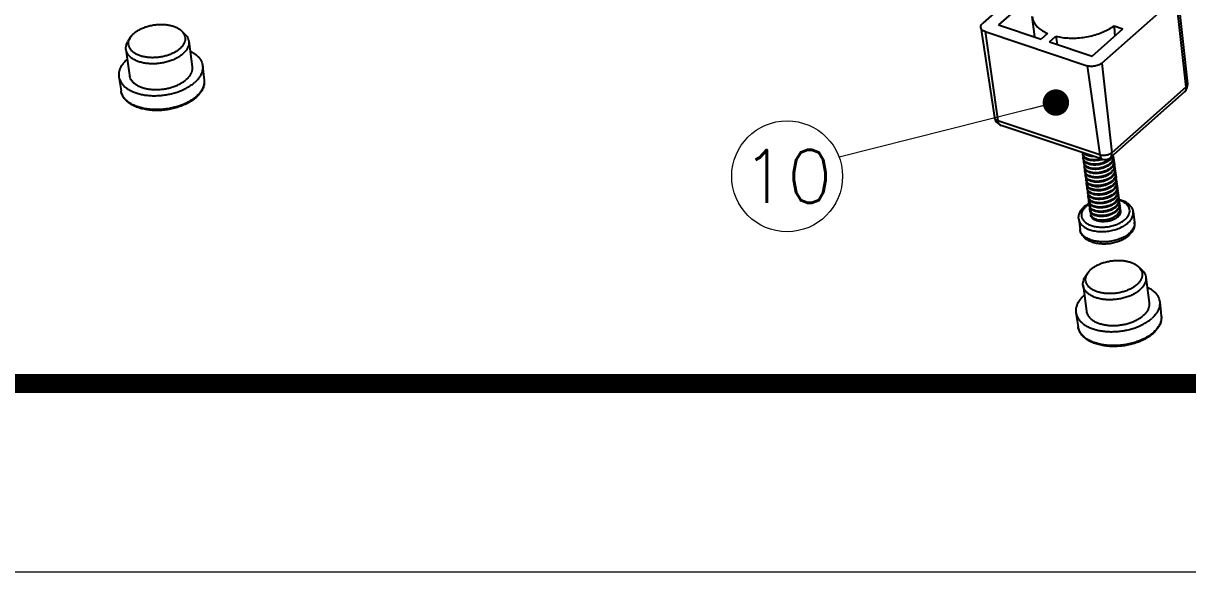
# Model space of a CAD drawing. Header units: millimetres. Extents: x 1518 to 2058, y 69 to 444.
# Drawn here: x 1738 to 1795.6, y 68.9 to 96 of the extents above; entities that cross this region are included whole.
import ezdxf
from ezdxf.enums import TextEntityAlignment as Align

# ---------------------------------------------------------------- set-up
doc = ezdxf.new("R2010")
doc.units = ezdxf.units.MM
doc.layers.add('02___PRT_ALL_AXES', color=7, linetype='Continuous')
doc.layers.add('from', color=7, linetype='Continuous', lineweight=13)
doc.styles.add('TXT', font='txt.shx', dxfattribs={"bigfont": 'gbcbig.shx'})
doc.styles.add('宋体', font='SimSun.ttf')
doc.dimstyles.new('YanXiu', dxfattribs={"dimscale": 1.5, "dimtxt": 2.5, "dimasz": 2.2, "dimexe": 0.65, "dimexo": 0.65, "dimgap": 0.5, "dimtad": 1, "dimdsep": 46, "dimtxsty": '宋体', "dimcen": 0, "dimclrd": 3, "dimclre": 3, "dimclrt": 3, "dimazin": 2, "dimtfac": 1, "dimtofl": 0, "dimtmove": 0, "dimatfit": 3, "dimfxl": 0, "dimlwd": 5, "dimlwe": 5, "dimarcsym": 0})

# ---------------------------------------------------------------- blocks, each defined once
blk = doc.blocks.new('*u40')
at = {"color": 7, "linetype": 'Continuous'}
for p, q in [((-8.198, -23.907), (-12.403, -27.636)), ((-9.752, -26.169), (-11.504, -27.723)), ((-5.643, -29.897), (-1.438, -26.168)), ((-1.438, -26.168), (-0.859, -31.262)), ((-1.325, -25.933), (-0.767, -31.071)), ((-11.504, -27.723), (-9.089, -28.53)), ((-4.936, -27.78), (-4.44, -27.946)), ((-60.851, -28.444), (-60.987, -28.666)), ((-57.936, -28.065), (-57.748, -28.244)), ((-12.515, -27.879), (-11.739, -32.988)), ((-12.271, -28.108), (-6.477, -30.046)), ((-12.271, -28.108), (-11.539, -33.175)), ((-8.729, -28.211), (-9.089, -28.53)), ((-8.607, -28.692), (-8.246, -28.372)), ((-6.192, -29.499), (-4.44, -27.946)), ((-8.607, -28.692), (-6.192, -29.499)), ((-6.477, -30.046), (-5.745, -35.113)), ((-5.643, -29.897), (-5.065, -34.991)), ((-0.957, -31.552), (-5.138, -35.259)), ((-0.859, -31.262), (-5.065, -34.991)), ((-11.739, -32.988), (-11.739, -32.988)), ((-5.745, -35.113), (-11.539, -33.175)), ((-11.359, -33.432), (-11.36, -33.432)), ((-5.607, -35.356), (-11.359, -33.432)), ((-4.747, -38.542), (-4.734, -38.639)), ((-3.541, -41.47), (-3.353, -41.649)), ((-6.456, -41.849), (-6.592, -42.071))]:
    blk.add_line(p, q, dxfattribs=at)
for points in [[(-0.957, -31.552), (-0.933, -31.529), (-0.848, -31.422), (-0.792, -31.301), (-0.766, -31.173), (-0.767, -31.071)], [(-11.739, -32.988), (-11.72, -33.068), (-11.678, -33.168), (-11.616, -33.259), (-11.536, -33.336), (-11.441, -33.398), (-11.359, -33.432)], [(-5.607, -35.356), (-5.527, -35.375), (-5.417, -35.379), (-5.308, -35.357), (-5.208, -35.311), (-5.138, -35.259)]]:
    blk.add_lwpolyline(points, dxfattribs=at)
for centre, radius, start, end in [((-11.286, -33.212), 0.231, 246.56534, 251.53949), ((-6.416, -34.775), 0.349, 220.25471, 223.78405), ((-6.054, -34.018), 1.424, 286.51002, 288.48376), ((-6.044, -34.049), 1.392, 288.48873, 289.17445), ((-5.698, -34.78), 0.763, 312.3387, 314.24431), ((-5.658, -34.863), 0.715, 314.2329, 316.9234), ((-5.666, -35.024), 0.763, 312.3387, 314.24431), ((-5.626, -35.106), 0.715, 314.2329, 316.9234), ((-5.398, -35.038), 0.399, 339.03724, 343.35893), ((-5.312, -35.247), 0.338, 7.57381, 19.61352), ((-5.297, -35.244), 0.323, 358.94044, 7.49399), ((-5.266, -35.488), 0.323, 358.94044, 7.49399), ((-5.234, -35.731), 0.323, 358.94044, 7.49399), ((-6.075, -34.993), 0.883, 252.80212, 254.36052), ((-5.634, -35.267), 0.763, 312.35324, 314.24449), ((-5.595, -35.35), 0.715, 314.2329, 316.9234), ((-5.602, -35.511), 0.763, 312.3387, 314.24431), ((-5.563, -35.594), 0.715, 314.2329, 316.9234), ((-5.571, -35.754), 0.763, 312.3387, 314.24431), ((-5.531, -35.837), 0.715, 314.2329, 316.9234), ((-5.202, -35.975), 0.323, 358.94044, 7.49399), ((-5.17, -36.219), 0.323, 358.94044, 7.49399), ((-5.539, -35.998), 0.763, 312.3387, 314.24431), ((-5.499, -36.081), 0.715, 314.2329, 316.9234), ((-5.507, -36.242), 0.762, 312.32997, 314.2442), ((-5.468, -36.324), 0.716, 314.23224, 316.9423), ((-5.476, -36.485), 0.763, 312.3387, 314.24431), ((-5.436, -36.568), 0.715, 314.2329, 316.9234), ((-5.139, -36.462), 0.323, 358.93356, 7.49396), ((-5.107, -36.706), 0.323, 358.94044, 7.49399), ((-5.075, -36.949), 0.323, 358.94044, 7.49399), ((-5.444, -36.729), 0.763, 312.3387, 314.24431), ((-5.404, -36.811), 0.715, 314.2329, 316.9234), ((-5.412, -36.972), 0.763, 312.3387, 314.24431), ((-5.372, -37.055), 0.715, 314.2329, 316.9234), ((-5.044, -37.193), 0.323, 358.94044, 7.49399), ((-5.012, -37.437), 0.323, 358.96454, 7.49408), ((-4.98, -37.68), 0.323, 358.94044, 7.49399), ((-5.115, -39.409), 1.832, 74.92261, 75.59866), ((-5.711, -39.09), 1.39, 127.92068, 131.53793), ((-5.817, -38.846), 1.08, 131.51883, 135.56566), ((-5.535, -39.218), 1.548, 121.00022, 123.19834), ((-5.379, -37.217), 0.761, 312.27623, 314.24348), ((-5.342, -37.298), 0.716, 314.23212, 316.94338), ((-5.349, -37.46), 0.763, 312.3387, 314.24431), ((-5.309, -37.542), 0.715, 314.2329, 316.9234), ((-5.317, -37.703), 0.763, 312.3387, 314.24431), ((-5.277, -37.786), 0.715, 314.2329, 316.9234), ((-4.948, -37.924), 0.323, 358.94044, 7.49399), ((-4.917, -38.167), 0.323, 358.94044, 7.49399), ((-4.915, -38.419), 0.354, 19.45763, 24.61791), ((-4.906, -38.415), 0.344, 14.43881, 19.46045), ((-5.285, -37.946), 0.763, 312.35542, 314.24452), ((-5.246, -38.029), 0.716, 314.2323, 316.94367), ((-4.287, -39.005), 0.511, 357.12926, 7.53353), ((-4.946, -38.763), 1.256, 311.49409, 317.64135)]:
    blk.add_arc(centre, radius, start, end, dxfattribs=at)
for major_axis, ratio, start_param, end_param in [((-31.146, 252.615), 0.008124, -1.688195, -1.686016), ((-34.88, 251.946), 0.006896, -4.596452, -4.594609)]:
    blk.add_ellipse((-10.556, 1.011), major_axis=major_axis, ratio=ratio, start_param=start_param, end_param=end_param, dxfattribs=at)
for points, start_tangent, end_tangent in [([(-60.647, -28.206), (-60.491, -28.086), (-60.31, -27.978), (-60.107, -27.885), (-59.888, -27.809), (-59.655, -27.752), (-59.416, -27.715), (-59.176, -27.698), (-58.939, -27.702), (-58.711, -27.727), (-58.497, -27.773), (-58.302, -27.838), (-58.131, -27.921), (-57.986, -28.021), (-57.936, -28.065)], (0.748212, 0.663459), (0.723615, -0.690204)), ([(-12.515, -27.879), (-12.517, -27.865), (-12.508, -27.787), (-12.469, -27.709), (-12.403, -27.636)], (-0.151887, 0.988398), (0.748212, 0.663459)), ([(-9.598, -27.251), (-9.596, -27.263), (-9.533, -27.487), (-9.412, -27.699), (-9.235, -27.893), (-9.005, -28.065), (-8.729, -28.211)], (0.128954, -0.991651), (0.914525, -0.40453)), ([(-8.246, -28.372), (-7.883, -28.44), (-7.498, -28.474), (-7.1, -28.473), (-6.698, -28.436), (-6.302, -28.365), (-5.919, -28.261), (-5.558, -28.127), (-5.228, -27.965), (-4.936, -27.78)], (0.971757, -0.235982), (0.810107, 0.586282)), ([(-58.04, -29.078), (-58.195, -29.199), (-58.376, -29.306), (-58.579, -29.399), (-58.799, -29.475), (-59.031, -29.533), (-59.27, -29.57), (-59.511, -29.587), (-59.748, -29.583), (-59.976, -29.557), (-60.189, -29.512), (-60.384, -29.446), (-60.556, -29.363), (-60.7, -29.264), (-60.815, -29.151), (-60.896, -29.026), (-60.943, -28.893), (-60.954, -28.755), (-60.928, -28.614), (-60.868, -28.473), (-60.851, -28.444)], (-0.748212, -0.663459), (0.522449, 0.852671)), ([(-60.851, -28.444), (-60.774, -28.336), (-60.647, -28.206)], (0.522449, 0.852671), (0.748212, 0.663459)), ([(-57.936, -28.065), (-57.872, -28.134), (-57.791, -28.258), (-57.744, -28.391), (-57.733, -28.53), (-57.758, -28.671), (-57.819, -28.812), (-57.913, -28.949), (-58.04, -29.078)], (0.723615, -0.690204), (-0.748212, -0.663459)), ([(-57.748, -28.244), (-57.677, -28.321), (-57.586, -28.459), (-57.535, -28.607), (-57.527, -28.654)], (0.723586, -0.690234), (0.128685, -0.991686)), ([(-12.271, -28.108), (-12.37, -28.064), (-12.446, -28.007), (-12.496, -27.939), (-12.515, -27.879)], (-0.948352, 0.31722), (-0.151887, 0.988398)), ([(-61.097, -29.118), (-61.101, -29.011), (-61.073, -28.854), (-61.006, -28.698), (-60.987, -28.666)], (-0.128685, 0.991686), (0.522505, 0.852636)), ([(-57.863, -29.371), (-58.036, -29.504), (-58.237, -29.624), (-58.463, -29.727), (-58.707, -29.811), (-58.965, -29.875), (-59.23, -29.917), (-59.498, -29.936), (-59.761, -29.931), (-60.014, -29.903), (-60.252, -29.852), (-60.468, -29.779), (-60.659, -29.687), (-60.819, -29.577), (-60.946, -29.451), (-61.037, -29.313), (-61.089, -29.165), (-61.097, -29.118)], (-0.748212, -0.663459), (-0.128685, 0.991686)), ([(-57.527, -28.654), (-57.522, -28.761), (-57.55, -28.918), (-57.617, -29.074), (-57.722, -29.226), (-57.863, -29.371)], (0.128685, -0.991686), (-0.748212, -0.663459)), ([(-5.643, -29.897), (-5.733, -29.962), (-5.843, -30.016), (-5.967, -30.055), (-6.099, -30.079), (-6.232, -30.085), (-6.36, -30.074), (-6.477, -30.046)], (-0.748212, -0.663459), (-0.948352, 0.31722)), ([(-56.652, -30.859), (-56.653, -31.058), (-56.7, -31.261), (-56.794, -31.463), (-56.934, -31.66), (-57.116, -31.847)], (0.107969, -0.994154), (-0.748212, -0.663459)), ([(-56.652, -30.859), (-56.651, -30.868), (-56.655, -31.057), (-56.704, -31.246), (-56.795, -31.434), (-56.928, -31.617), (-57.099, -31.791)], (0.108155, -0.994134), (-0.748212, -0.663459)), ([(-0.767, -31.071), (-0.767, -31.075), (-0.774, -31.139), (-0.806, -31.202), (-0.859, -31.262)], (0.108248, -0.994124), (-0.748245, -0.663423)), ([(-57.116, -31.847), (-57.338, -32.019), (-57.593, -32.173), (-57.876, -32.305), (-58.182, -32.414), (-58.503, -32.498), (-58.834, -32.555), (-59.169, -32.585), (-59.5, -32.586), (-59.823, -32.559), (-60.13, -32.503), (-60.415, -32.421), (-60.673, -32.311), (-60.898, -32.178), (-61.084, -32.024), (-61.226, -31.852), (-61.325, -31.667), (-61.377, -31.474)], (-0.748212, -0.663459), (-0.15024, 0.988649)), ([(-57.099, -31.791), (-57.307, -31.953), (-57.546, -32.1), (-57.812, -32.23), (-58.101, -32.339), (-58.408, -32.426), (-58.725, -32.489), (-59.048, -32.528), (-59.37, -32.541), (-59.686, -32.527), (-59.989, -32.488), (-60.274, -32.425), (-60.536, -32.337), (-60.77, -32.227), (-60.97, -32.098), (-61.135, -31.95), (-61.26, -31.788), (-61.343, -31.614), (-61.377, -31.474)], (-0.748212, -0.663459), (-0.15061, 0.988593)), ([(-0.859, -31.262), (-0.857, -31.324), (-0.863, -31.382), (-0.878, -31.436), (-0.901, -31.485), (-0.933, -31.528), (-0.957, -31.552)], (0.112913, -0.993605), (-0.748163, -0.663515)), ([(-11.539, -33.175), (-11.62, -33.139), (-11.682, -33.092), (-11.723, -33.037), (-11.739, -32.988)], (-0.948359, 0.317199), (-0.152388, 0.988321)), ([(-11.378, -33.424), (-11.414, -33.405), (-11.451, -33.374), (-11.483, -33.335), (-11.508, -33.288), (-11.527, -33.235), (-11.539, -33.175)], (-0.91747, 0.397805), (-0.142883, 0.98974)), ([(-6.721, -35.058), (-6.722, -35.044), (-6.719, -34.985)], (-0.131568, 0.991307), (0.16727, 0.985911)), ([(-6.693, -35.142), (-6.721, -35.058)], (-0.466861, 0.884331), (-0.131568, 0.991307)), ([(-6.075, -35.201), (-6.238, -35.193), (-6.402, -35.161), (-6.542, -35.108), (-6.649, -35.035), (-6.668, -35.016)], (-0.999885, -0.015143), (-0.69163, 0.722252)), ([(-6.246, -35.144), (-6.38, -35.12), (-6.521, -35.072), (-6.606, -35.025)], (-0.993593, 0.113018), (-0.826941, 0.562289)), ([(-5.065, -34.991), (-5.138, -35.044), (-5.228, -35.088), (-5.329, -35.121), (-5.437, -35.14), (-5.546, -35.145), (-5.65, -35.136), (-5.745, -35.113)], (-0.748198, -0.663476), (-0.948336, 0.317267)), ([(-5.138, -35.259), (-5.12, -35.241), (-5.095, -35.204), (-5.077, -35.159), (-5.065, -35.109), (-5.061, -35.052), (-5.065, -34.991)], (0.747484, 0.66428), (-0.112851, 0.993612)), ([(-6.637, -35.26), (-6.687, -35.191), (-6.714, -35.106)], (-0.69163, 0.722252), (-0.131568, 0.991307)), ([(-5.664, -35.337), (-5.842, -35.377), (-6.031, -35.395), (-6.212, -35.388), (-6.377, -35.356), (-6.516, -35.303), (-6.624, -35.23), (-6.693, -35.142)], (-0.960484, -0.278335), (-0.466861, 0.884331)), ([(-6.689, -35.301), (-6.69, -35.288), (-6.681, -35.201)], (-0.131568, 0.991307), (0.266528, 0.963827)), ([(-6.662, -35.386), (-6.689, -35.301)], (-0.466861, 0.884331), (-0.131568, 0.991307)), ([(-6.605, -35.503), (-6.655, -35.435), (-6.683, -35.35)], (-0.69163, 0.722252), (-0.131568, 0.991307)), ([(-5.184, -35.344), (-5.293, -35.428), (-5.448, -35.513), (-5.624, -35.578), (-5.81, -35.621), (-5.999, -35.639), (-6.181, -35.631), (-6.345, -35.6), (-6.484, -35.546), (-6.592, -35.474), (-6.662, -35.386)], (-0.739092, -0.673605), (-0.466861, 0.884331)), ([(-6.657, -35.545), (-6.659, -35.532), (-6.65, -35.444)], (-0.131568, 0.991307), (0.266528, 0.963827)), ([(-6.63, -35.63), (-6.657, -35.545)], (-0.466861, 0.884331), (-0.131568, 0.991307)), ([(-6.651, -35.593), (-6.633, -35.658), (-6.574, -35.746)], (0.131035, -0.991378), (0.687403, -0.726276)), ([(-5.649, -35.384), (-5.836, -35.426), (-6.025, -35.444), (-6.206, -35.436), (-6.37, -35.405), (-6.51, -35.351), (-6.617, -35.279), (-6.637, -35.26)], (-0.958742, -0.284276), (-0.69163, 0.722252)), ([(-6.336, -35.837), (-6.453, -35.79), (-6.56, -35.717), (-6.63, -35.63)], (-0.955245, 0.295817), (-0.466861, 0.884331)), ([(-6.626, -35.788), (-6.628, -35.762), (-6.617, -35.686)], (-0.131523, 0.991313), (0.275138, 0.961405)), ([(-5.159, -35.375), (-5.286, -35.477), (-5.442, -35.562), (-5.617, -35.627), (-5.804, -35.669), (-5.993, -35.687), (-6.174, -35.68), (-6.339, -35.649), (-6.478, -35.595), (-6.586, -35.522), (-6.605, -35.503)], (-0.716284, -0.697809), (-0.69163, 0.722252)), ([(-5.127, -35.619), (-5.261, -35.724), (-5.425, -35.812), (-5.609, -35.878), (-5.805, -35.918), (-6.002, -35.931), (-6.187, -35.918), (-6.352, -35.878)], (-0.716284, -0.697809), (-0.946337, 0.32318)), ([(-5.152, -35.587), (-5.261, -35.671), (-5.416, -35.757), (-5.592, -35.822), (-5.779, -35.864), (-5.968, -35.882), (-6.149, -35.875), (-6.313, -35.844)], (-0.739092, -0.673605), (-0.962937, 0.269728)), ([(-5.745, -35.113), (-5.733, -35.172), (-5.717, -35.225), (-5.697, -35.27), (-5.673, -35.307), (-5.645, -35.335), (-5.615, -35.353), (-5.607, -35.356)], (0.14291, -0.989736), (0.948609, -0.316449)), ([(-5.119, -35.276), (-5.165, -35.326)], (-0.642316, -0.76644), (-0.716284, -0.697809)), ([(-5.091, -35.298), (-5.136, -35.351)], (-0.598283, -0.801285), (-0.682733, -0.730668)), ([(-4.975, -35.25), (-4.987, -35.338), (-5.041, -35.457), (-5.134, -35.57)], (-0.017357, -0.999849), (-0.716284, -0.697809)), ([(-5.061, -35.194), (-5.073, -35.213), (-5.119, -35.276)], (-0.49593, -0.868363), (-0.642316, -0.76644)), ([(-4.993, -35.424), (-5.035, -35.506), (-5.104, -35.595)], (-0.357331, -0.933978), (-0.682733, -0.730668)), ([(-4.943, -35.494), (-4.956, -35.581), (-5.009, -35.701), (-5.102, -35.814)], (-0.017357, -0.999849), (-0.716284, -0.697809)), ([(-5.025, -35.181), (-5.066, -35.262), (-5.091, -35.298)], (-0.357331, -0.933978), (-0.598283, -0.801285)), ([(-4.962, -35.668), (-5.003, -35.749), (-5.072, -35.838)], (-0.357331, -0.933978), (-0.682733, -0.730668)), ([(-4.972, -35.344), (-4.981, -35.386), (-4.993, -35.424)], (-0.146749, -0.989174), (-0.357331, -0.933978)), ([(-4.977, -35.343), (-4.975, -35.346), (-4.946, -35.446)], (0.431036, -0.902335), (0.130448, -0.991455)), ([(-4.971, -35.251), (-4.97, -35.266), (-4.972, -35.344)], (0.130448, -0.991455), (-0.146749, -0.989174)), ([(-4.941, -35.588), (-4.949, -35.63), (-4.962, -35.668)], (-0.146749, -0.989174), (-0.357331, -0.933978)), ([(-4.945, -35.587), (-4.943, -35.59), (-4.914, -35.689)], (0.431036, -0.902335), (0.130448, -0.991455)), ([(-4.94, -35.494), (-4.938, -35.51), (-4.941, -35.588)], (0.130448, -0.991455), (-0.146749, -0.989174)), ([(-6.606, -35.857), (-6.626, -35.788)], (-0.405492, 0.914099), (-0.131523, 0.991313)), ([(-6.542, -35.991), (-6.592, -35.922), (-6.619, -35.837)], (-0.69163, 0.722252), (-0.131568, 0.991307)), ([(-6.327, -36.073), (-6.452, -36.016), (-6.547, -35.943), (-6.606, -35.857)], (-0.946337, 0.32318), (-0.405492, 0.914099)), ([(-6.594, -36.032), (-6.595, -36.019), (-6.586, -35.932)], (-0.131568, 0.991307), (0.266528, 0.963827)), ([(-6.567, -36.117), (-6.594, -36.032)], (-0.466861, 0.884331), (-0.131568, 0.991307)), ([(-6.51, -36.234), (-6.56, -36.165), (-6.588, -36.081)], (-0.69163, 0.722252), (-0.131568, 0.991307)), ([(-6.574, -35.746), (-6.478, -35.821), (-6.352, -35.878)], (0.687403, -0.726276), (0.946337, -0.32318)), ([(-5.089, -36.075), (-5.198, -36.159), (-5.353, -36.244), (-5.528, -36.309), (-5.715, -36.352), (-5.904, -36.369), (-6.085, -36.362), (-6.25, -36.331), (-6.389, -36.277), (-6.497, -36.204), (-6.567, -36.117)], (-0.739092, -0.673605), (-0.466861, 0.884331)), ([(-6.562, -36.276), (-6.564, -36.262), (-6.554, -36.175)], (-0.131568, 0.991307), (0.266528, 0.963827)), ([(-6.535, -36.36), (-6.562, -36.276)], (-0.466861, 0.884331), (-0.131568, 0.991307)), ([(-6.478, -36.478), (-6.528, -36.409), (-6.556, -36.324)], (-0.69163, 0.722252), (-0.131568, 0.991307)), ([(-6.343, -36.114), (-6.415, -36.082), (-6.522, -36.01), (-6.542, -35.991)], (-0.936312, 0.35117), (-0.69163, 0.722252)), ([(-5.057, -36.318), (-5.166, -36.402), (-5.321, -36.488), (-5.497, -36.553), (-5.684, -36.595), (-5.872, -36.613), (-6.054, -36.606), (-6.218, -36.574), (-6.358, -36.521), (-6.465, -36.448), (-6.535, -36.36)], (-0.739092, -0.673605), (-0.466861, 0.884331)), ([(-5.064, -36.106), (-5.191, -36.207), (-5.347, -36.293), (-5.522, -36.358), (-5.709, -36.4), (-5.898, -36.418), (-6.079, -36.411), (-6.244, -36.379), (-6.383, -36.326), (-6.49, -36.253), (-6.51, -36.234)], (-0.716284, -0.697809), (-0.69163, 0.722252)), ([(-5.032, -36.349), (-5.159, -36.451), (-5.315, -36.536), (-5.49, -36.601), (-5.677, -36.644), (-5.866, -36.662), (-6.047, -36.654), (-6.212, -36.623), (-6.351, -36.569), (-6.459, -36.497), (-6.478, -36.478)], (-0.716284, -0.697809), (-0.69163, 0.722252)), ([(-5.096, -35.862), (-5.223, -35.964), (-5.378, -36.049), (-5.554, -36.114), (-5.741, -36.157), (-5.929, -36.174), (-6.111, -36.167), (-6.275, -36.136), (-6.343, -36.114)], (-0.716284, -0.697809), (-0.936312, 0.35117)), ([(-5.12, -35.831), (-5.236, -35.919), (-5.399, -36.007), (-5.584, -36.072), (-5.78, -36.113), (-5.976, -36.126), (-6.162, -36.113), (-6.327, -36.073)], (-0.738923, -0.67379), (-0.946337, 0.32318)), ([(-4.911, -35.737), (-4.924, -35.825), (-4.978, -35.944), (-5.07, -36.057)], (-0.017357, -0.999849), (-0.716284, -0.697809)), ([(-4.93, -35.911), (-4.971, -35.993), (-5.04, -36.082)], (-0.357331, -0.933978), (-0.682733, -0.730668)), ([(-4.88, -35.981), (-4.892, -36.068), (-4.946, -36.188), (-5.039, -36.301)], (-0.017357, -0.999849), (-0.716284, -0.697809)), ([(-4.898, -36.155), (-4.94, -36.236), (-5.009, -36.326)], (-0.357331, -0.933978), (-0.682733, -0.730668)), ([(-4.848, -36.225), (-4.861, -36.312), (-4.914, -36.431), (-5.007, -36.544)], (-0.017357, -0.999849), (-0.716284, -0.697809)), ([(-4.867, -36.399), (-4.908, -36.48), (-4.977, -36.569)], (-0.357331, -0.933978), (-0.682733, -0.730668)), ([(-4.909, -35.831), (-4.918, -35.874), (-4.93, -35.911)], (-0.146749, -0.989174), (-0.357331, -0.933978)), ([(-4.913, -35.83), (-4.912, -35.833), (-4.882, -35.933)], (0.431036, -0.902335), (0.130448, -0.991455)), ([(-4.908, -35.738), (-4.906, -35.753), (-4.909, -35.831)], (0.130448, -0.991455), (-0.146749, -0.989174)), ([(-4.877, -36.075), (-4.886, -36.117), (-4.898, -36.155)], (-0.146749, -0.989174), (-0.357331, -0.933978)), ([(-4.881, -36.074), (-4.88, -36.077), (-4.851, -36.177)], (0.431036, -0.902335), (0.130448, -0.991455)), ([(-4.876, -35.982), (-4.874, -35.997), (-4.877, -36.075)], (0.130448, -0.991455), (-0.146749, -0.989174)), ([(-4.845, -36.318), (-4.854, -36.361), (-4.867, -36.399)], (-0.146749, -0.989174), (-0.357331, -0.933978)), ([(-4.85, -36.317), (-4.848, -36.32), (-4.819, -36.42)], (0.431036, -0.902335), (0.130448, -0.991455)), ([(-4.844, -36.225), (-4.843, -36.241), (-4.845, -36.318)], (0.130448, -0.991455), (-0.146749, -0.989174)), ([(-6.53, -36.519), (-6.532, -36.506), (-6.523, -36.419)], (-0.131568, 0.991307), (0.266528, 0.963827)), ([(-6.503, -36.604), (-6.53, -36.519)], (-0.466861, 0.884331), (-0.131568, 0.991307)), ([(-6.524, -36.568), (-6.493, -36.66), (-6.448, -36.72)], (0.130428, -0.991458), (0.687903, -0.725803)), ([(-5.025, -36.562), (-5.134, -36.646), (-5.289, -36.731), (-5.465, -36.796), (-5.652, -36.839), (-5.841, -36.857), (-6.022, -36.849), (-6.186, -36.818), (-6.326, -36.764), (-6.433, -36.692), (-6.503, -36.604)], (-0.739092, -0.673605), (-0.466861, 0.884331)), ([(-6.499, -36.763), (-6.5, -36.754), (-6.491, -36.664)], (-0.131051, 0.991376), (0.260769, 0.965401)), ([(-6.468, -36.853), (-6.499, -36.763)], (-0.486456, 0.873705), (-0.131051, 0.991376)), ([(-6.415, -36.965), (-6.465, -36.896), (-6.492, -36.811)], (-0.69163, 0.722252), (-0.131568, 0.991307)), ([(-6.467, -37.006), (-6.468, -36.993), (-6.459, -36.906)], (-0.131568, 0.991307), (0.266528, 0.963827)), ([(-5.785, -37.099), (-5.97, -37.095), (-6.139, -37.066), (-6.283, -37.013), (-6.395, -36.941), (-6.468, -36.853)], (-0.99896, -0.045588), (-0.486456, 0.873705)), ([(-6.44, -37.091), (-6.467, -37.006)], (-0.466861, 0.884331), (-0.131568, 0.991307)), ([(-6.383, -37.209), (-6.433, -37.14), (-6.461, -37.055)], (-0.69163, 0.722252), (-0.131568, 0.991307)), ([(-6.448, -36.72), (-6.419, -36.747), (-6.306, -36.82), (-6.162, -36.871), (-5.994, -36.9), (-5.81, -36.904)], (0.687903, -0.725803), (0.99896, 0.045588)), ([(-4.962, -37.049), (-5.071, -37.133), (-5.226, -37.218), (-5.402, -37.284), (-5.588, -37.326), (-5.777, -37.344), (-5.958, -37.337), (-6.123, -37.305), (-6.262, -37.251), (-6.37, -37.179), (-6.44, -37.091)], (-0.739092, -0.673605), (-0.466861, 0.884331)), ([(-4.969, -36.837), (-5.096, -36.938), (-5.251, -37.023), (-5.427, -37.089), (-5.614, -37.131), (-5.803, -37.149), (-5.984, -37.142), (-6.148, -37.11), (-6.288, -37.057), (-6.395, -36.984), (-6.415, -36.965)], (-0.716284, -0.697809), (-0.69163, 0.722252)), ([(-5.001, -36.593), (-5.124, -36.692), (-5.274, -36.776), (-5.444, -36.841), (-5.626, -36.884), (-5.81, -36.904)], (-0.716284, -0.697809), (-0.99896, -0.045588)), ([(-4.994, -36.805), (-5.099, -36.887), (-5.249, -36.971), (-5.419, -37.036), (-5.6, -37.079), (-5.785, -37.099)], (-0.739193, -0.673493), (-0.99896, -0.045588)), ([(-4.816, -36.468), (-4.829, -36.556), (-4.882, -36.675), (-4.975, -36.788)], (-0.017475, -0.999847), (-0.716284, -0.697809)), ([(-4.945, -36.812), (-4.871, -36.715), (-4.836, -36.644)], (0.682483, 0.730901), (0.361978, 0.932187)), ([(-4.785, -36.712), (-4.797, -36.799), (-4.851, -36.919), (-4.943, -37.032)], (-0.017357, -0.999849), (-0.716284, -0.697809)), ([(-4.803, -36.886), (-4.844, -36.967), (-4.914, -37.056)], (-0.357331, -0.933978), (-0.682733, -0.730668)), ([(-4.753, -36.955), (-4.765, -37.043), (-4.819, -37.162), (-4.912, -37.275)], (-0.017357, -0.999849), (-0.716284, -0.697809)), ([(-4.836, -36.644), (-4.818, -36.586), (-4.814, -36.564)], (0.361978, 0.932187), (0.150526, 0.988606)), ([(-4.817, -36.563), (-4.787, -36.664)], (0.424729, -0.905321), (0.130448, -0.991455)), ([(-4.814, -36.564), (-4.813, -36.469)], (0.150526, 0.988606), (-0.127816, 0.991798)), ([(-4.782, -36.806), (-4.791, -36.848), (-4.803, -36.886)], (-0.146749, -0.989174), (-0.357331, -0.933978)), ([(-4.786, -36.805), (-4.785, -36.807), (-4.756, -36.907)], (0.431036, -0.902335), (0.130448, -0.991455)), ([(-4.781, -36.712), (-4.779, -36.728), (-4.782, -36.806)], (0.130448, -0.991455), (-0.146749, -0.989174)), ([(-4.75, -37.049), (-4.759, -37.092), (-4.771, -37.129)], (-0.146749, -0.989174), (-0.357331, -0.933978)), ([(-4.754, -37.048), (-4.753, -37.051), (-4.724, -37.151)], (0.431036, -0.902335), (0.130448, -0.991455)), ([(-4.749, -36.956), (-4.748, -36.971), (-4.75, -37.049)], (0.130448, -0.991455), (-0.146749, -0.989174)), ([(-6.435, -37.25), (-6.437, -37.237), (-6.428, -37.15)], (-0.131568, 0.991307), (0.266528, 0.963827)), ([(-6.408, -37.335), (-6.435, -37.25)], (-0.466861, 0.884331), (-0.131568, 0.991307)), ([(-6.351, -37.452), (-6.402, -37.383), (-6.429, -37.299)], (-0.69163, 0.722252), (-0.131568, 0.991307)), ([(-4.93, -37.293), (-5.039, -37.377), (-5.194, -37.462), (-5.37, -37.527), (-5.557, -37.569), (-5.746, -37.587), (-5.927, -37.58), (-6.091, -37.549), (-6.231, -37.495), (-6.338, -37.422), (-6.408, -37.335)], (-0.739092, -0.673605), (-0.466861, 0.884331)), ([(-6.404, -37.494), (-6.405, -37.48), (-6.396, -37.393)], (-0.131568, 0.991307), (0.266528, 0.963827)), ([(-6.376, -37.578), (-6.404, -37.494)], (-0.466861, 0.884331), (-0.131568, 0.991307)), ([(-6.323, -37.692), (-6.359, -37.646), (-6.397, -37.545), (-6.397, -37.542)], (-0.68057, 0.732683), (-0.128412, 0.991721)), ([(-4.937, -37.08), (-5.064, -37.182), (-5.22, -37.267), (-5.395, -37.332), (-5.582, -37.375), (-5.771, -37.392), (-5.952, -37.385), (-6.117, -37.354), (-6.256, -37.3), (-6.363, -37.227), (-6.383, -37.209)], (-0.716284, -0.697809), (-0.69163, 0.722252)), ([(-5.247, -37.74), (-5.338, -37.771), (-5.525, -37.813), (-5.714, -37.831), (-5.895, -37.824), (-6.06, -37.792), (-6.199, -37.739), (-6.306, -37.666), (-6.376, -37.578)], (-0.93707, -0.349141), (-0.466861, 0.884331)), ([(-6.372, -37.737), (-6.363, -37.634)], (-0.128412, 0.991721), (0.273575, 0.961851)), ([(-4.905, -37.324), (-5.033, -37.425), (-5.188, -37.511), (-5.363, -37.576), (-5.55, -37.618), (-5.739, -37.636), (-5.92, -37.629), (-6.085, -37.597), (-6.224, -37.544), (-6.332, -37.471), (-6.351, -37.452)], (-0.716284, -0.697809), (-0.69163, 0.722252)), ([(-5.231, -37.785), (-5.422, -37.843), (-5.62, -37.874), (-5.816, -37.878), (-5.996, -37.855), (-6.153, -37.806), (-6.276, -37.735), (-6.323, -37.692)], (-0.934204, -0.356739), (-0.68057, 0.732683)), ([(-4.898, -37.536), (-5.007, -37.62), (-5.163, -37.705), (-5.247, -37.74)], (-0.739092, -0.673605), (-0.93707, -0.349141)), ([(-4.874, -37.567), (-4.975, -37.651), (-5.095, -37.724), (-5.231, -37.785)], (-0.716284, -0.697809), (-0.934204, -0.356739)), ([(-4.771, -37.129), (-4.813, -37.211), (-4.882, -37.3)], (-0.357331, -0.933978), (-0.682733, -0.730668)), ([(-4.721, -37.199), (-4.734, -37.286), (-4.787, -37.406), (-4.88, -37.519)], (-0.017357, -0.999849), (-0.716284, -0.697809)), ([(-4.74, -37.373), (-4.781, -37.454), (-4.85, -37.543)], (-0.357331, -0.933978), (-0.682733, -0.730668)), ([(-4.689, -37.442), (-4.702, -37.53), (-4.756, -37.649), (-4.848, -37.762)], (-0.016946, -0.999856), (-0.716284, -0.697809)), ([(-4.818, -37.787), (-4.743, -37.689), (-4.709, -37.619)], (0.682468, 0.730915), (0.362683, 0.931913)), ([(-4.658, -37.686), (-4.67, -37.774), (-4.724, -37.893), (-4.817, -38.006)], (-0.017357, -0.999849), (-0.716284, -0.697809)), ([(-4.719, -37.293), (-4.727, -37.335), (-4.74, -37.373)], (-0.146749, -0.989174), (-0.357331, -0.933978)), ([(-4.723, -37.292), (-4.721, -37.295), (-4.692, -37.395)], (0.431036, -0.902335), (0.130448, -0.991455)), ([(-4.717, -37.2), (-4.716, -37.215), (-4.719, -37.293)], (0.130448, -0.991455), (-0.146749, -0.989174)), ([(-4.709, -37.619), (-4.69, -37.557), (-4.687, -37.539)], (0.362683, 0.931913), (0.151939, 0.98839)), ([(-4.69, -37.538), (-4.66, -37.638)], (0.422695, -0.906272), (0.130448, -0.991455)), ([(-4.687, -37.539), (-4.686, -37.443)], (0.151939, 0.98839), (-0.127767, 0.991804)), ([(-4.654, -37.687), (-4.652, -37.702), (-4.655, -37.78)], (0.130448, -0.991455), (-0.146749, -0.989174)), ([(-4.312, -38.781), (-4.169, -38.625), (-4.08, -38.459), (-4.05, -38.29), (-4.08, -38.127), (-4.168, -37.976), (-4.312, -37.844), (-4.504, -37.737), (-4.653, -37.683)], (0.748212, 0.663459), (-0.956198, 0.29272)), ([(-4.638, -37.64), (-4.408, -37.721), (-4.188, -37.844), (-4.02, -37.997), (-3.909, -38.169), (-3.856, -38.354)], (0.96557, -0.260144), (0.129134, -0.991627)), ([(-6.95, -38.757), (-6.948, -38.58), (-6.896, -38.398), (-6.791, -38.218), (-6.633, -38.049)], (-0.129134, 0.991627), (0.748212, 0.663459)), ([(-6.588, -38.09), (-6.675, -38.193), (-6.764, -38.359), (-6.794, -38.528), (-6.765, -38.691), (-6.676, -38.842), (-6.532, -38.974), (-6.34, -39.081), (-6.108, -39.159), (-5.845, -39.204), (-5.564, -39.214), (-5.277, -39.189), (-4.996, -39.129), (-4.734, -39.039), (-4.502, -38.92), (-4.312, -38.781)], (-0.69951, -0.714623), (0.748212, 0.663459)), ([(-6.566, -37.993), (-6.415, -37.889), (-6.346, -37.849)], (0.788582, 0.614929), (0.876075, 0.482176)), ([(-6.382, -37.923), (-6.533, -38.038)], (-0.836558, -0.547878), (-0.748212, -0.663459)), ([(-6.333, -37.841), (-6.372, -37.74), (-6.372, -37.737)], (-0.534285, 0.845304), (-0.128412, 0.991721)), ([(-6.288, -37.939), (-6.338, -37.871), (-6.366, -37.786)], (-0.69163, 0.722252), (-0.131568, 0.991307)), ([(-6.34, -37.981), (-6.342, -37.968), (-6.332, -37.88)], (-0.131568, 0.991307), (0.266528, 0.963827)), ([(-6.313, -38.065), (-6.34, -37.981)], (-0.466861, 0.884331), (-0.131568, 0.991307)), ([(-6.256, -38.183), (-6.306, -38.114), (-6.334, -38.029)], (-0.69163, 0.722252), (-0.131568, 0.991307)), ([(-5.205, -37.98), (-5.396, -38.038), (-5.595, -38.069), (-5.79, -38.073), (-5.971, -38.05), (-6.127, -38.001), (-6.25, -37.93), (-6.333, -37.841)], (-0.934204, -0.356739), (-0.534285, 0.845304)), ([(-4.835, -38.023), (-4.944, -38.107), (-5.099, -38.193), (-5.275, -38.258), (-5.462, -38.3), (-5.65, -38.318), (-5.832, -38.311), (-5.996, -38.279), (-6.136, -38.226), (-6.243, -38.153), (-6.313, -38.065)], (-0.739092, -0.673605), (-0.466861, 0.884331)), ([(-6.308, -38.224), (-6.31, -38.211), (-6.301, -38.124)], (-0.131568, 0.991307), (0.266528, 0.963827)), ([(-6.281, -38.309), (-6.308, -38.224)], (-0.466861, 0.884331), (-0.131568, 0.991307)), ([(-6.224, -38.427), (-6.275, -38.358), (-6.302, -38.273)], (-0.69163, 0.722252), (-0.131568, 0.991307)), ([(-5.188, -38.025), (-5.3, -38.063), (-5.487, -38.105), (-5.676, -38.123), (-5.857, -38.116), (-6.021, -38.085), (-6.161, -38.031), (-6.268, -37.958), (-6.288, -37.939)], (-0.931203, -0.3645), (-0.69163, 0.722252)), ([(-4.803, -38.267), (-4.912, -38.351), (-5.067, -38.436), (-5.243, -38.501), (-5.43, -38.544), (-5.619, -38.562), (-5.8, -38.554), (-5.964, -38.523), (-6.104, -38.469), (-6.211, -38.397), (-6.281, -38.309)], (-0.739092, -0.673605), (-0.466861, 0.884331)), ([(-6.269, -38.369), (-6.276, -38.398), (-6.277, -38.468)], (-0.26475, -0.964317), (0.126531, -0.991963)), ([(-4.81, -38.055), (-4.937, -38.156), (-5.093, -38.241), (-5.268, -38.307), (-5.455, -38.349), (-5.644, -38.367), (-5.825, -38.36), (-5.99, -38.328), (-6.129, -38.275), (-6.237, -38.202), (-6.256, -38.183)], (-0.716284, -0.697809), (-0.69163, 0.722252)), ([(-4.778, -38.298), (-4.906, -38.4), (-5.061, -38.485), (-5.237, -38.55), (-5.423, -38.593), (-5.612, -38.61), (-5.794, -38.603), (-5.958, -38.572), (-6.097, -38.518), (-6.205, -38.445), (-6.224, -38.427)], (-0.716284, -0.697809), (-0.69163, 0.722252)), ([(-4.867, -37.78), (-4.949, -37.846), (-5.069, -37.919), (-5.205, -37.98)], (-0.739816, -0.672809), (-0.934204, -0.356739)), ([(-4.842, -37.811), (-4.969, -37.912), (-5.124, -37.998), (-5.188, -38.025)], (-0.716284, -0.697809), (-0.931203, -0.3645)), ([(-4.676, -37.86), (-4.717, -37.942), (-4.787, -38.031)], (-0.357331, -0.933978), (-0.682733, -0.730668)), ([(-4.626, -37.93), (-4.639, -38.017), (-4.692, -38.136), (-4.785, -38.249)], (-0.017357, -0.999849), (-0.716284, -0.697809)), ([(-4.645, -38.104), (-4.686, -38.185), (-4.755, -38.274)], (-0.357331, -0.933978), (-0.682733, -0.730668)), ([(-4.613, -38.281), (-4.66, -38.38), (-4.753, -38.493)], (-0.314132, -0.949379), (-0.716284, -0.697809)), ([(-4.596, -38.291), (-4.648, -38.42), (-4.723, -38.518)], (-0.211639, -0.977348), (-0.682466, -0.730917)), ([(-4.574, -38.368), (-4.584, -38.42), (-4.639, -38.533), (-4.688, -38.594)], (-0.113456, -0.993543), (-0.679515, -0.733661)), ([(-4.655, -37.78), (-4.664, -37.822), (-4.676, -37.86)], (-0.146749, -0.989174), (-0.357331, -0.933978)), ([(-4.659, -37.779), (-4.658, -37.782), (-4.629, -37.882)], (0.431036, -0.902335), (0.130448, -0.991455)), ([(-4.623, -38.024), (-4.632, -38.066), (-4.645, -38.104)], (-0.146749, -0.989174), (-0.357331, -0.933978)), ([(-4.628, -38.023), (-4.626, -38.025), (-4.597, -38.125)], (0.431036, -0.902335), (0.130448, -0.991455)), ([(-4.622, -37.93), (-4.621, -37.946), (-4.623, -38.024)], (0.130448, -0.991455), (-0.146749, -0.989174)), ([(-4.594, -38.173), (-4.607, -38.261), (-4.613, -38.281)], (-0.017357, -0.999849), (-0.314132, -0.949379)), ([(-4.591, -38.174), (-4.596, -38.291)], (0.1277, -0.991813), (-0.211639, -0.977348)), ([(-4.589, -38.238), (-4.574, -38.299)], (0.341724, -0.9398), (0.130396, -0.991462)), ([(-4.574, -38.299), (-4.573, -38.307), (-4.574, -38.368)], (0.130396, -0.991462), (-0.113456, -0.993543)), ([(-4.148, -38.975), (-3.986, -38.798), (-3.886, -38.61), (-3.852, -38.42), (-3.856, -38.354)], (0.748212, 0.663459), (-0.130331, 0.991471)), ([(-6.95, -38.757), (-6.92, -38.875), (-6.82, -39.045), (-6.658, -39.194), (-6.441, -39.315), (-6.178, -39.403), (-5.882, -39.453), (-5.564, -39.465), (-5.24, -39.437), (-4.923, -39.37), (-4.627, -39.267), (-4.365, -39.134), (-4.148, -38.975)], (0.130331, -0.991471), (0.748212, 0.663459)), ([(-6.277, -38.468), (-6.269, -38.505), (-6.216, -38.602), (-6.119, -38.686), (-5.985, -38.75), (-5.82, -38.791), (-5.633, -38.806), (-5.436, -38.793), (-5.239, -38.753), (-5.052, -38.687), (-4.887, -38.599), (-4.771, -38.51)], (0.126531, -0.991963), (0.738898, 0.673818)), ([(-4.734, -38.639), (-4.87, -38.736), (-5.036, -38.815), (-5.223, -38.872), (-5.422, -38.903), (-5.62, -38.906), (-5.808, -38.882), (-5.974, -38.832), (-6.11, -38.759), (-6.208, -38.666), (-6.262, -38.559), (-6.27, -38.52)], (-0.748212, -0.663459), (-0.127508, 0.991838)), ([(-4.688, -38.594), (-4.734, -38.639)], (-0.679515, -0.733661), (-0.748212, -0.663459)), ([(-3.776, -39.031), (-3.809, -39.195), (-3.91, -39.383), (-4.072, -39.56)], (-0.049821, -0.998758), (-0.748212, -0.663459)), ([(-3.78, -38.938), (-3.781, -39.129), (-3.834, -39.325), (-3.945, -39.52), (-4.018, -39.609)], (0.129134, -0.991627), (-0.672819, -0.739807)), ([(-4.114, -39.704), (-4.337, -39.867), (-4.6, -39.999), (-4.887, -40.095), (-5.189, -40.154), (-5.495, -40.175), (-5.795, -40.158), (-6.08, -40.101), (-6.338, -40.004), (-6.554, -39.871), (-6.716, -39.71), (-6.822, -39.532), (-6.874, -39.341)], (-0.748212, -0.663459), (-0.129134, 0.991627)), ([(-4.072, -39.56), (-4.288, -39.719), (-4.551, -39.852), (-4.847, -39.954), (-5.164, -40.021), (-5.488, -40.05), (-5.806, -40.038), (-6.102, -39.987), (-6.364, -39.899), (-6.582, -39.778), (-6.744, -39.63), (-6.844, -39.459), (-6.874, -39.341)], (-0.748212, -0.663459), (-0.130331, 0.991471)), ([(-6.456, -41.849), (-6.379, -41.741), (-6.252, -41.611)], (0.522449, 0.852671), (0.748212, 0.663459)), ([(-6.252, -41.611), (-6.097, -41.491), (-5.915, -41.383), (-5.712, -41.29), (-5.493, -41.214), (-5.261, -41.157), (-5.021, -41.119), (-4.781, -41.103), (-4.544, -41.107), (-4.316, -41.132), (-4.102, -41.178), (-3.907, -41.243), (-3.736, -41.326), (-3.591, -41.425), (-3.542, -41.469)], (0.748212, 0.663459), (0.723615, -0.690204)), ([(-3.542, -41.469), (-3.477, -41.539), (-3.396, -41.663), (-3.349, -41.796), (-3.338, -41.935), (-3.363, -42.076), (-3.424, -42.217), (-3.518, -42.353), (-3.645, -42.483)], (0.723615, -0.690204), (-0.748212, -0.663459)), ([(-3.353, -41.649), (-3.282, -41.726), (-3.192, -41.864), (-3.14, -42.012), (-3.132, -42.058)], (0.723586, -0.690234), (0.128685, -0.991686)), ([(-6.702, -42.523), (-6.706, -42.416), (-6.678, -42.259), (-6.611, -42.103), (-6.592, -42.071)], (-0.128685, 0.991686), (0.522505, 0.852636)), ([(-3.645, -42.483), (-3.8, -42.603), (-3.981, -42.711), (-4.184, -42.804), (-4.404, -42.88), (-4.636, -42.938), (-4.875, -42.975), (-5.116, -42.992), (-5.353, -42.988), (-5.581, -42.962), (-5.795, -42.916), (-5.989, -42.851), (-6.161, -42.768), (-6.305, -42.669), (-6.42, -42.556), (-6.501, -42.431), (-6.548, -42.298), (-6.559, -42.159), (-6.534, -42.018), (-6.473, -41.878), (-6.456, -41.849)], (-0.748212, -0.663459), (0.522449, 0.852671)), ([(-3.132, -42.058), (-3.128, -42.166), (-3.155, -42.323), (-3.223, -42.479), (-3.328, -42.631), (-3.468, -42.775)], (0.128685, -0.991686), (-0.748212, -0.663459)), ([(-3.468, -42.775), (-3.641, -42.909), (-3.842, -43.029), (-4.068, -43.132), (-4.312, -43.216), (-4.57, -43.28), (-4.835, -43.322), (-5.103, -43.34), (-5.366, -43.336), (-5.619, -43.307), (-5.857, -43.257), (-6.073, -43.184), (-6.264, -43.092), (-6.425, -42.982), (-6.551, -42.856), (-6.642, -42.718), (-6.694, -42.57), (-6.702, -42.523)], (-0.748212, -0.663459), (-0.128685, 0.991686)), ([(-2.257, -44.263), (-2.258, -44.463), (-2.305, -44.665), (-2.399, -44.868), (-2.539, -45.065), (-2.721, -45.252)], (0.107969, -0.994154), (-0.748212, -0.663459)), ([(-2.257, -44.263), (-2.256, -44.273), (-2.26, -44.461), (-2.309, -44.651), (-2.4, -44.839), (-2.533, -45.022), (-2.704, -45.196)], (0.108155, -0.994134), (-0.748212, -0.663459)), ([(-2.721, -45.252), (-2.943, -45.424), (-3.198, -45.577), (-3.481, -45.71), (-3.787, -45.819), (-4.108, -45.903), (-4.439, -45.96), (-4.774, -45.989), (-5.105, -45.991), (-5.428, -45.963), (-5.735, -45.908), (-6.02, -45.825), (-6.278, -45.716), (-6.503, -45.583), (-6.689, -45.428), (-6.832, -45.257), (-6.93, -45.072), (-6.982, -44.879)], (-0.748212, -0.663459), (-0.15024, 0.988649)), ([(-2.704, -45.196), (-2.912, -45.358), (-3.151, -45.505), (-3.417, -45.634), (-3.707, -45.744), (-4.013, -45.831), (-4.33, -45.894), (-4.653, -45.933), (-4.975, -45.945), (-5.291, -45.932), (-5.594, -45.893), (-5.879, -45.829), (-6.141, -45.742), (-6.375, -45.632), (-6.575, -45.502), (-6.74, -45.355), (-6.865, -45.193), (-6.948, -45.019), (-6.982, -44.879)], (-0.748212, -0.663459), (-0.15061, 0.988593))]:
    blk.add_spline(points, degree=3, dxfattribs=dict(at, start_tangent=start_tangent, end_tangent=end_tangent))
at = {"layer": '02___PRT_ALL_AXES', "color": 7, "linetype": 'Continuous'}
for p, q in [((-9.447, -28.411), (-9.598, -27.251)), ((-61.097, -29.118), (-60.906, -30.58)), ((-57.527, -28.654), (-57.336, -30.115)), ((-56.739, -30.054), (-56.652, -30.859)), ((-61.499, -30.674), (-61.377, -31.474)), ((-3.856, -38.354), (-3.78, -38.938)), ((-6.95, -38.757), (-6.874, -39.341)), ((-3.132, -42.058), (-2.941, -43.52)), ((-6.702, -42.523), (-6.511, -43.985)), ((-2.344, -43.459), (-2.257, -44.263)), ((-7.104, -44.079), (-6.982, -44.879))]:
    blk.add_line(p, q, dxfattribs=at)
for centre in [(-59.709, -31.217), (-5.314, -44.621)]:
    blk.add_arc(centre, 2.025, 130.51027, 131.56172, dxfattribs=at)
for points, start_tangent, end_tangent in [([(-61.053, -29.701), (-61.208, -29.856), (-61.332, -30.018), (-61.424, -30.184), (-61.483, -30.353), (-61.507, -30.522), (-61.499, -30.674)], (-0.748212, -0.663459), (0.150099, -0.988671)), ([(-57.453, -29.212), (-57.298, -29.295), (-57.126, -29.414), (-56.982, -29.547), (-56.87, -29.692), (-56.791, -29.846), (-56.746, -30.007), (-56.739, -30.054)], (0.901252, -0.433295), (0.107783, -0.994174)), ([(-57.336, -30.115), (-57.334, -30.135), (-57.337, -30.277), (-57.374, -30.421), (-57.443, -30.563), (-57.543, -30.701), (-57.673, -30.832)], (0.129409, -0.991591), (-0.748212, -0.663459)), ([(-56.739, -30.054), (-56.735, -30.173), (-56.76, -30.342), (-56.818, -30.511), (-56.91, -30.677), (-57.035, -30.839), (-57.19, -30.994)], (0.107783, -0.994174), (-0.748212, -0.663459)), ([(-61.499, -30.674), (-61.497, -30.688), (-61.451, -30.85), (-61.372, -31.003), (-61.26, -31.148), (-61.117, -31.281), (-60.945, -31.4), (-60.746, -31.504), (-60.523, -31.591), (-60.28, -31.659), (-60.02, -31.709), (-59.747, -31.739), (-59.465, -31.748), (-59.178, -31.738), (-58.89, -31.706), (-58.605, -31.655), (-58.328, -31.585), (-58.062, -31.497), (-57.812, -31.392), (-57.581, -31.272), (-57.373, -31.139), (-57.19, -30.994)], (0.150099, -0.988671), (0.748212, 0.663459)), ([(-60.906, -30.58), (-60.878, -30.698), (-60.816, -30.83), (-60.721, -30.952), (-60.597, -31.064), (-60.445, -31.162), (-60.269, -31.245), (-60.071, -31.311), (-59.856, -31.359), (-59.627, -31.388), (-59.388, -31.398), (-59.145, -31.389), (-58.901, -31.36), (-58.661, -31.312), (-58.43, -31.246), (-58.211, -31.163), (-58.01, -31.066), (-57.829, -30.955), (-57.673, -30.832)], (0.129409, -0.991591), (0.748212, 0.663459)), ([(-3.058, -42.617), (-2.903, -42.7), (-2.731, -42.819), (-2.588, -42.952), (-2.475, -43.096), (-2.396, -43.25), (-2.351, -43.412), (-2.344, -43.459)], (0.901252, -0.433295), (0.107783, -0.994174)), ([(-6.658, -43.106), (-6.813, -43.261), (-6.937, -43.422), (-7.029, -43.589), (-7.088, -43.758), (-7.112, -43.927), (-7.104, -44.079)], (-0.748212, -0.663459), (0.150099, -0.988671)), ([(-2.941, -43.52), (-2.939, -43.54), (-2.942, -43.682), (-2.979, -43.825), (-3.048, -43.967), (-3.148, -44.105), (-3.278, -44.237)], (0.129409, -0.991591), (-0.748212, -0.663459)), ([(-2.344, -43.459), (-2.34, -43.578), (-2.365, -43.747), (-2.423, -43.916), (-2.516, -44.082), (-2.64, -44.244), (-2.795, -44.398)], (0.107783, -0.994174), (-0.748212, -0.663459)), ([(-7.104, -44.079), (-7.102, -44.093), (-7.056, -44.254), (-6.977, -44.408), (-6.865, -44.553), (-6.722, -44.685), (-6.55, -44.805), (-6.351, -44.908), (-6.128, -44.995), (-5.885, -45.064), (-5.625, -45.114), (-5.352, -45.144), (-5.07, -45.153), (-4.783, -45.142), (-4.495, -45.111), (-4.21, -45.06), (-3.933, -44.99), (-3.668, -44.902), (-3.417, -44.797), (-3.186, -44.677), (-2.978, -44.544), (-2.795, -44.398)], (0.150099, -0.988671), (0.748212, 0.663459)), ([(-6.511, -43.985), (-6.483, -44.103), (-6.421, -44.235), (-6.326, -44.357), (-6.202, -44.468), (-6.05, -44.566), (-5.874, -44.649), (-5.676, -44.715), (-5.461, -44.764), (-5.232, -44.793), (-4.993, -44.803), (-4.75, -44.793), (-4.506, -44.764), (-4.266, -44.717), (-4.035, -44.651), (-3.817, -44.568), (-3.615, -44.47), (-3.434, -44.359), (-3.278, -44.237)], (0.129409, -0.991591), (0.748212, 0.663459))]:
    blk.add_spline(points, degree=3, dxfattribs=dict(at, start_tangent=start_tangent, end_tangent=end_tangent))
at = {"layer": 'from', "color": 4}
blk.add_circle((-23.522, -36.326), 3.15, dxfattribs=at)
at = {"layer": 'from', "color": 6, "style": 'TXT'}
blk.add_text('10', height=3, dxfattribs=at).set_placement((-23.522, -36.326), align=Align.MIDDLE)
at = {"layer": 'from', "color": 40}
blk.add_leader([(-8.246, -32.137), (-20.564, -35.243)], dimstyle='YanXiu', override={"dimasz": 1, "dimclrd": 40, "dimldrblk": 'Dot'}, dxfattribs=at)

msp = doc.modelspace()

# ---------------------------------------------------------------- linework, layer by layer
at = {"layer": 'from'}
msp.add_lwpolyline([(1518.224, 68.91), (2057.764, 68.91), (2057.764, 443.842), (1518.224, 443.842)], close=True, dxfattribs=at)
at = {"layer": 'from', "const_width": 0.93}
msp.add_lwpolyline([(1527.523, 78.208), (1527.523, 434.543), (2048.466, 434.543), (2048.466, 78.208), (1527.523, 78.208)], dxfattribs=at)

# ---------------------------------------------------------------- block references
at = {"xscale": 0.8693999999999998, "yscale": 0.8693999999999998, "zscale": 0.8693999999999998}
msp.add_blockref('*u40', (1796.23, 120.02), dxfattribs=at)

doc.saveas('drawing.dxf')
